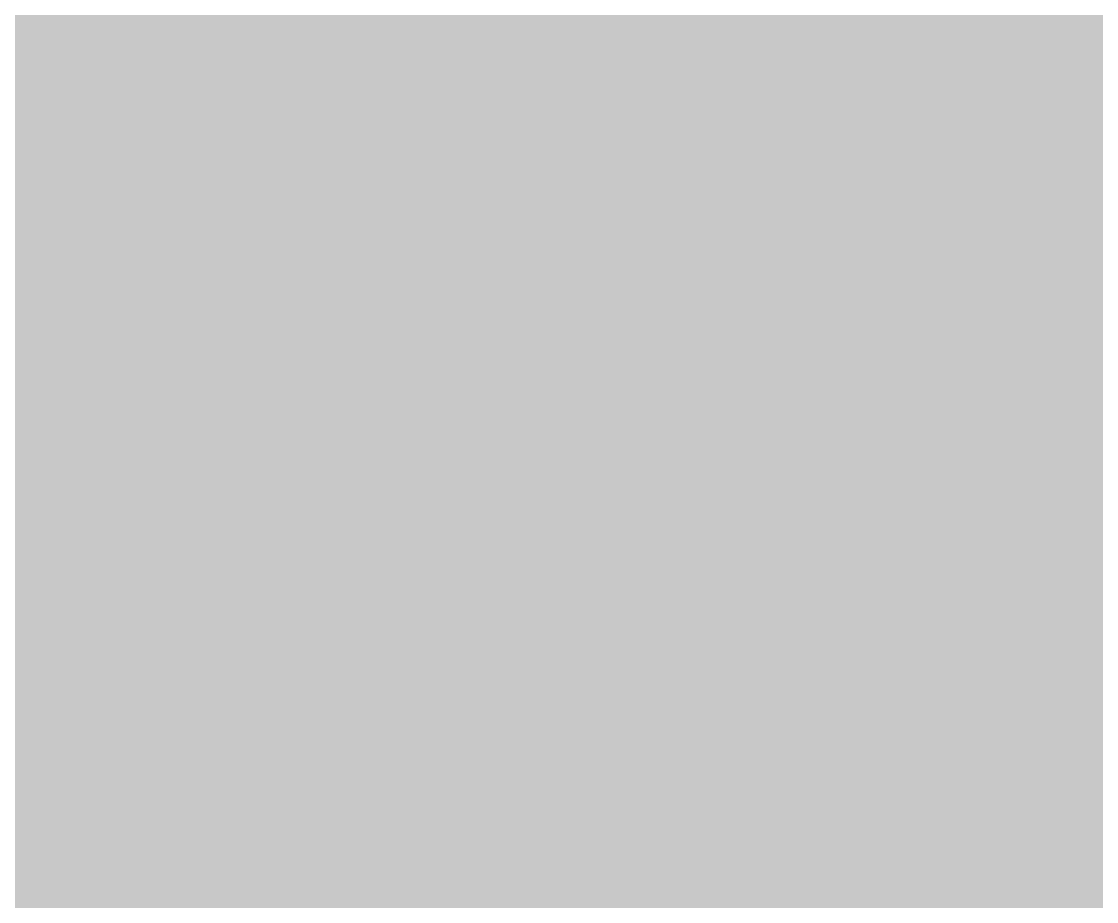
# Model space of a CAD drawing. Header units: inches. Extents: x 22 to 371, y 55 to 284.
# Drawn here: x 93.6013 to 94.0054, y 101.8385 to 102.1693 of the extents above; entities that cross this region are included whole.
import ezdxf

# ---------------------------------------------------------------- set-up
doc = ezdxf.new("R2010")
doc.units = ezdxf.units.IN
for name, color, linetype in [('Bottom Layer', 5, 'Continuous'), ('Bottom Solder', 6, 'Continuous'), ('Drill Drawing', 1, 'Continuous'), ('Layer 1', 16, 'Continuous'), ('Layer 2', 76, 'Continuous'), ('Top Layer', 1, 'Continuous'), ('Top Overlay', 2, 'Continuous'), ('Top Solder', 216, 'Continuous'), ('Via Holes', 16, 'Continuous')]:
    doc.layers.add(name, color=color, linetype=linetype)

# ---------------------------------------------------------------- blocks, each defined once
blk = doc.blocks.new('R___0603_210')
at = {"layer": 'Top Solder'}
blk.add_hatch(color=216, dxfattribs=at).paths.add_polyline_path([(-0.27939, 0.54611), (-0.27939, -0.54609), (-1.24459, -0.54609), (-1.24459, 0.54611)])
at = {"layer": 'Top Overlay'}
blk.add_lwpolyline([(1.21921, 0.53341, 0.127, 0.127, 0), (-1.21919, 0.53341, 0.127, 0.127, 0)], format="xyseb", dxfattribs=at)

msp = doc.modelspace()

# ---------------------------------------------------------------- hatches: boundary and pattern name
at = {"layer": 'Bottom Layer'}
h = msp.add_hatch(color=5, dxfattribs=at)
edge = h.paths.add_edge_path()
edge.add_arc((93.9038, 102.0064), 0.3, 0, 360)
at = {"layer": 'Bottom Solder'}
h = msp.add_hatch(color=6, dxfattribs=at)
edge = h.paths.add_edge_path()
edge.add_arc((93.9038, 102.0064), 0.4016, 0, 360)
at = {"layer": 'Layer 1'}
h = msp.add_hatch(color=16, dxfattribs=at)
edge = h.paths.add_edge_path()
edge.add_arc((93.9038, 102.0064), 0.3, 0, 360)
at = {"layer": 'Layer 2'}
h = msp.add_hatch(color=76, dxfattribs=at)
edge = h.paths.add_edge_path()
edge.add_arc((93.9038, 102.0064), 0.3, 0, 360)
at = {"layer": 'Top Layer'}
h = msp.add_hatch(color=1, dxfattribs=at)
edge = h.paths.add_edge_path()
edge.add_arc((93.9038, 102.0064), 0.3, 0, 360)
at = {"layer": 'Top Solder'}
h = msp.add_hatch(color=216, dxfattribs=at)
edge = h.paths.add_edge_path()
edge.add_arc((93.9038, 102.0064), 0.4016, 0, 360)
at = {"layer": 'Via Holes'}
h = msp.add_hatch(color=7, dxfattribs=at)
edge = h.paths.add_edge_path()
edge.add_arc((93.9038, 102.0064), 0.15, 0, 360)

# ---------------------------------------------------------------- linework, layer by layer
at = {"layer": 'Drill Drawing'}
for points in [[(93.6498, 102.2604, 0.0508, 0.0508, 0), (93.9038, 102.1334, 0.0508, 0.0508, 0)], [(93.6498, 102.2604, 0.0508, 0.0508, 0), (93.7768, 102.0064, 0.0508, 0.0508, 0)], [(93.9038, 102.1334, 0.0508, 0.0508, 0), (94.1578, 102.2604, 0.0508, 0.0508, 0)], [(93.6498, 101.7524, 0.0508, 0.0508, 0), (93.7768, 102.0064, 0.0508, 0.0508, 0)], [(93.6498, 101.7524, 0.0508, 0.0508, 0), (93.9038, 101.8794, 0.0508, 0.0508, 0)], [(93.9038, 101.8794, 0.0508, 0.0508, 0), (94.1578, 101.7524, 0.0508, 0.0508, 0)]]:
    msp.add_lwpolyline(points, format="xyseb", dxfattribs=at)
for points in [[(93.8911, 102.1334, 0.0254, 0.0254, 1), (93.9165, 102.1334, 0.0254, 0.0254, 1)], [(93.8911, 102.1334, 0.0254, 0.0254, 1), (93.9165, 102.1334, 0.0254, 0.0254, 1)], [(93.7641, 102.0064, 0.0254, 0.0254, 1), (93.7895, 102.0064, 0.0254, 0.0254, 1)], [(93.7641, 102.0064, 0.0254, 0.0254, 1), (93.7895, 102.0064, 0.0254, 0.0254, 1)], [(93.8911, 101.8794, 0.0254, 0.0254, 1), (93.9165, 101.8794, 0.0254, 0.0254, 1)], [(93.8911, 101.8794, 0.0254, 0.0254, 1), (93.9165, 101.8794, 0.0254, 0.0254, 1)]]:
    msp.add_lwpolyline(points, format="xyseb", close=True, dxfattribs=at)
at = {"layer": 'Top Layer'}
for points in [[(93.15465, 102.0064, 0.2032, 0.2032, 0), (93.9038, 102.0064, 0.2032, 0.2032, 0)], [(93.9038, 102.0064, 0.2032, 0.2032, 0), (94.66524, 102.0064, 0.2032, 0.2032, 0)]]:
    msp.add_lwpolyline(points, format="xyseb", dxfattribs=at)
msp.add_lwpolyline([(93.853, 102.0064, 0.1016, 0.1016, 1), (93.9546, 102.0064, 0.1016, 0.1016, 1)], format="xyseb", close=True, dxfattribs=at)
msp.add_lwpolyline([(93.853, 102.0064, 0.1016, 0.1016, 1), (93.9546, 102.0064, 0.1016, 0.1016, 1)], format="xyseb", close=True, dxfattribs=at)

# ---------------------------------------------------------------- block references
at = {"rotation": 270}
msp.add_blockref('R___0603_210', (93.15429, 101.24477), dxfattribs=at)

doc.saveas('drawing.dxf')
